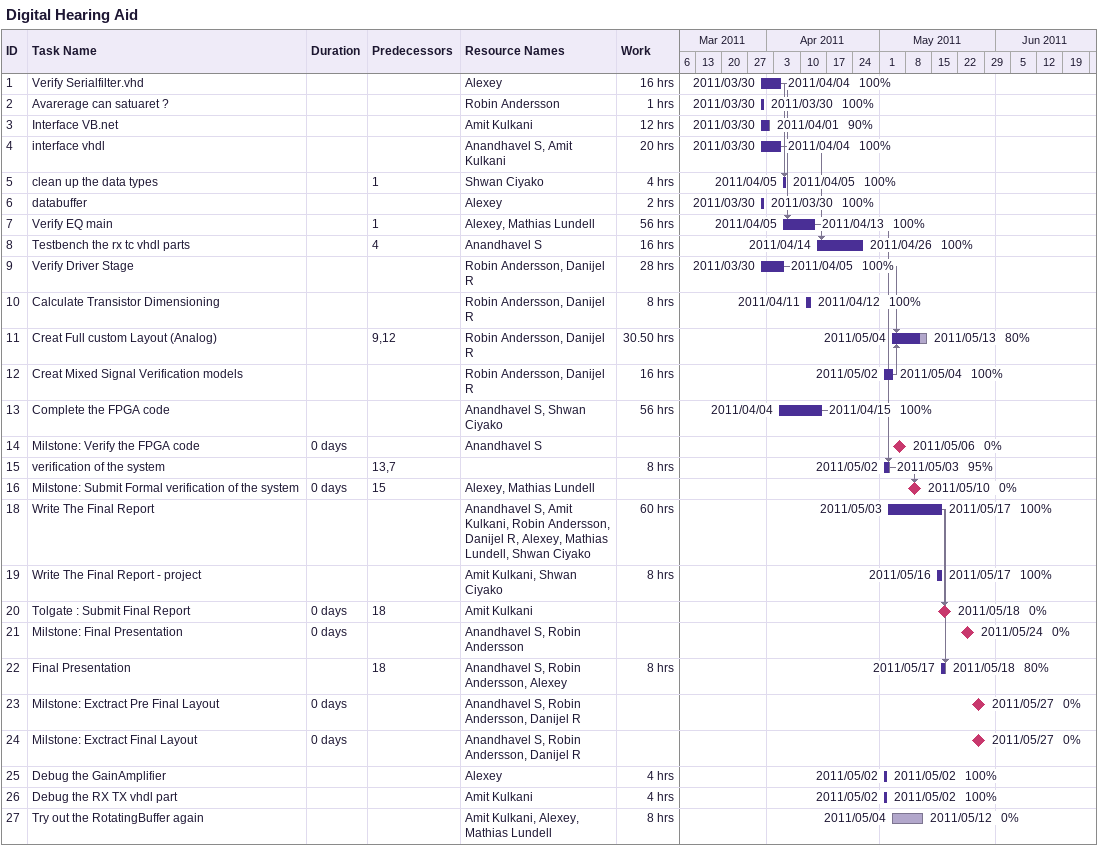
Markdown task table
Digital Hearing Aid

| ID | Task | Duration | Start | Finish | Predecessors | Resources | % complete | Work (h) |
|---|---|---|---|---|---|---|---|---|
| 1 | Verify Serialfilter.vhd |  | 2011-03-30 | 2011-04-04 |  | Alexey | 100 | 16 |
| 2 | Avarerage can satuaret ? |  | 2011-03-30 | 2011-03-30 |  | Robin Andersson | 100 | 1 |
| 3 | Interface VB.net |  | 2011-03-30 | 2011-04-01 |  | Amit Kulkani | 90 | 12 |
| 4 | interface vhdl |  | 2011-03-30 | 2011-04-04 |  | Anandhavel S, Amit Kulkani | 100 | 20 |
| 5 | clean up the data types |  | 2011-04-05 | 2011-04-05 | 1 | Shwan Ciyako | 100 | 4 |
| 6 | databuffer |  | 2011-03-30 | 2011-03-30 |  | Alexey | 100 | 2 |
| 7 | Verify EQ main |  | 2011-04-05 | 2011-04-13 | 1 | Alexey, Mathias Lundell | 100 | 56 |
| 8 | Testbench the rx tc vhdl parts |  | 2011-04-14 | 2011-04-26 | 4 | Anandhavel S | 100 | 16 |
| 9 | Verify Driver Stage |  | 2011-03-30 | 2011-04-05 |  | Robin Andersson, Danijel R | 100 | 28 |
| 10 | Calculate Transistor Dimensioning |  | 2011-04-11 | 2011-04-12 |  | Robin Andersson, Danijel R | 100 | 8 |
| 11 | Creat Full custom Layout (Analog) |  | 2011-05-04 | 2011-05-13 | 9, 12 | Robin Andersson, Danijel R | 80 | 30.50 |
| 12 | Creat Mixed Signal Verification models |  | 2011-05-02 | 2011-05-04 |  | Robin Andersson, Danijel R | 100 | 16 |
| 13 | Complete the FPGA code |  | 2011-04-04 | 2011-04-15 |  | Anandhavel S, Shwan Ciyako | 100 | 56 |
| 14 | Milstone: Verify the FPGA code | 0d | 2011-05-06 | 2011-05-06 |  | Anandhavel S | 0 |  |
| 15 | verification of the system |  | 2011-05-02 | 2011-05-03 | 13, 7 |  | 95 | 8 |
| 16 | Milstone: Submit Formal verification of the system | 0d | 2011-05-10 | 2011-05-10 | 15 | Alexey, Mathias Lundell | 0 |  |
| 18 | Write The Final Report |  | 2011-05-03 | 2011-05-17 |  | Anandhavel S, Amit Kulkani, Robin Andersson, Danijel R, Alexey, Mathias Lundell, Shwan Ciyako | 100 | 60 |
| 19 | Write The Final Report - project |  | 2011-05-16 | 2011-05-17 |  | Amit Kulkani, Shwan Ciyako | 100 | 8 |
| 20 | Tolgate : Submit Final Report | 0d | 2011-05-18 | 2011-05-18 | 18 | Amit Kulkani | 0 |  |
| 21 | Milstone: Final Presentation | 0d | 2011-05-24 | 2011-05-24 |  | Anandhavel S, Robin Andersson | 0 |  |
| 22 | Final Presentation |  | 2011-05-17 | 2011-05-18 | 18 | Anandhavel S, Robin Andersson, Alexey | 80 | 8 |
| 23 | Milstone: Exctract Pre Final Layout | 0d | 2011-05-27 | 2011-05-27 |  | Anandhavel S, Robin Andersson, Danijel R | 0 |  |
| 24 | Milstone: Exctract Final Layout | 0d | 2011-05-27 | 2011-05-27 |  | Anandhavel S, Robin Andersson, Danijel R | 0 |  |
| 25 | Debug the GainAmplifier |  | 2011-05-02 | 2011-05-02 |  | Alexey | 100 | 4 |
| 26 | Debug the RX TX vhdl part |  | 2011-05-02 | 2011-05-02 |  | Amit Kulkani | 100 | 4 |
| 27 | Try out the RotatingBuffer again |  | 2011-05-04 | 2011-05-12 |  | Amit Kulkani, Alexey, Mathias Lundell | 0 | 8 |
